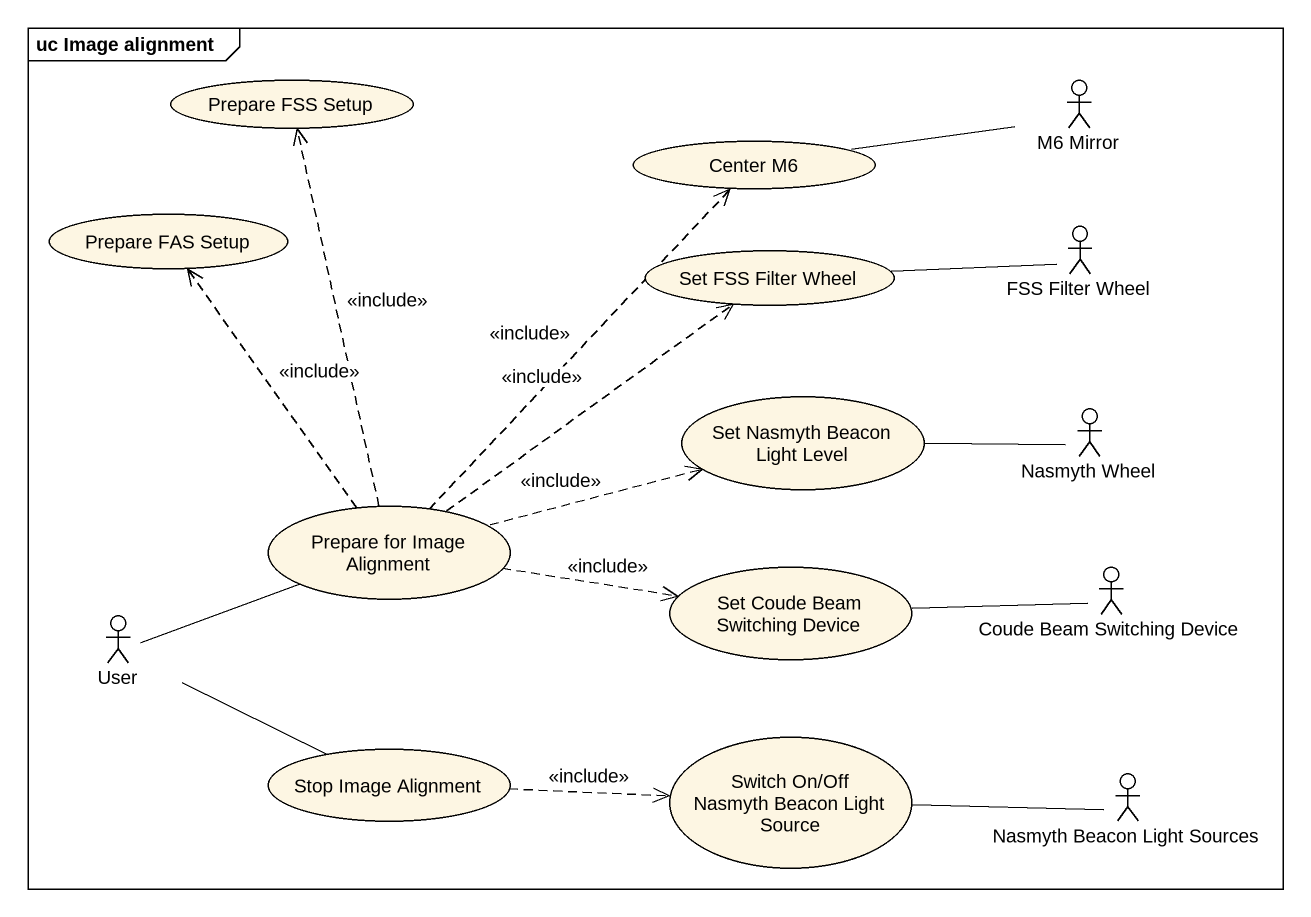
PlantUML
@startuml
mainframe uc Image alignment
usecase "Prepare FSS Setup" as Prepare_FSS_Setup
actor "M6 Mirror" as M6_Mirror
usecase "Center M6" as Center_M6
usecase "Prepare FAS Setup" as Prepare_FAS_Setup
usecase "Set FSS Filter Wheel" as Set_FSS_Filter_Wheel
actor "FSS Filter Wheel" as FSS_Filter_Wheel
usecase "Set Nasmyth Beacon Light Level" as Set_Nasmyth_Beacon_Light
actor "Nasmyth Wheel" as Nasmyth_Wheel
usecase "Prepare for Image Alignment" as Prepare_for_Image_Alignment
usecase "Set Coude Beam Switching Device" as Set_Coude_Beam_Switching
actor "Coude Beam Switching Device" as Coude_Beam_Switching_Device
actor User
usecase "Stop Image Alignment" as Stop_Image_Alignment
usecase "Switch On/Off Nasmyth Beacon Light Source" as Switch_On_Off_Nasmyth
actor "Nasmyth Beacon Light Sources" as Nasmyth_Beacon_Light_Sources
Center_M6 -right- M6_Mirror
Set_FSS_Filter_Wheel -right- FSS_Filter_Wheel
Set_Nasmyth_Beacon_Light -right- Nasmyth_Wheel
Prepare_for_Image_Alignment .up.> Prepare_FSS_Setup : <<include>>
Prepare_for_Image_Alignment .up.> Center_M6 : <<include>>
Prepare_for_Image_Alignment .up.> Prepare_FAS_Setup : <<include>>
Prepare_for_Image_Alignment .up.> Set_FSS_Filter_Wheel : <<include>>
Prepare_for_Image_Alignment .right.> Set_Nasmyth_Beacon_Light : <<include>>
Prepare_for_Image_Alignment .right.> Set_Coude_Beam_Switching : <<include>>
Set_Coude_Beam_Switching -right- Coude_Beam_Switching_Device
User -right- Prepare_for_Image_Alignment
User -right- Stop_Image_Alignment
Stop_Image_Alignment .right.> Switch_On_Off_Nasmyth : <<include>>
Switch_On_Off_Nasmyth -right- Nasmyth_Beacon_Light_Sources
@enduml
